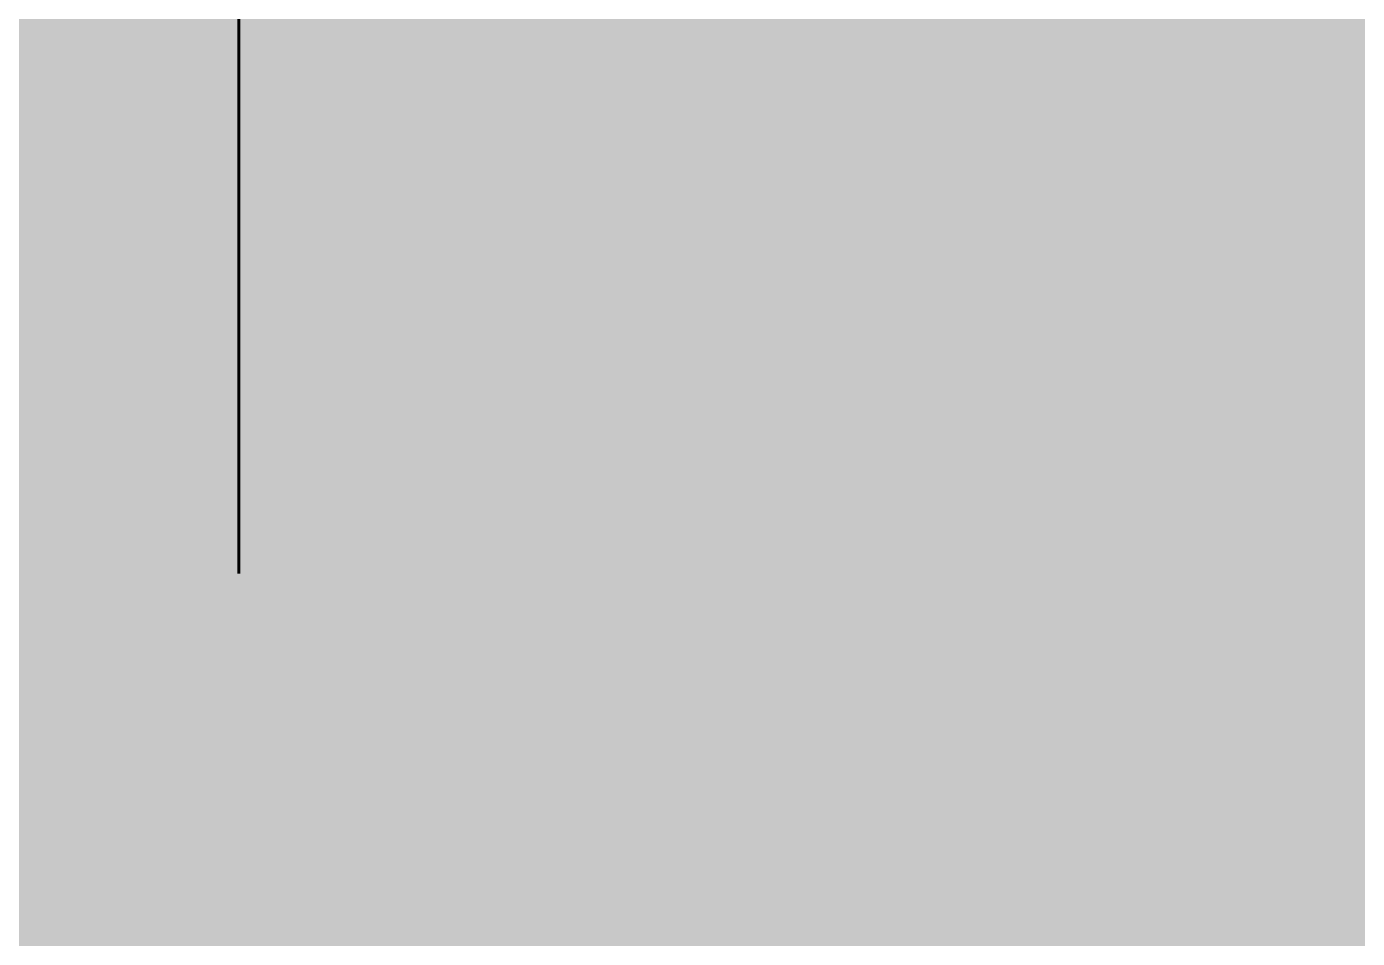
# Model space of a CAD drawing. Header units: inches. Extents: x -4169 to -1846, y 9706 to 12377.
# Drawn here: x -3832.1875 to -3832.0278, y 10391.0456 to 10391.155 of the extents above; entities that cross this region are included whole.
import ezdxf

# ---------------------------------------------------------------- set-up
doc = ezdxf.new("R2010")
doc.units = ezdxf.units.IN
doc.header["$MEASUREMENT"] = 0
doc.linetypes.add('Dash 1_16_', pattern=[0.125, 0.0625, -0.0625])
for name, color, linetype, lineweight in [('0-1', 7, 'Continuous', 5), ('0-2', 50, 'Continuous', 18), ('A-GENM-8', 253, 'Continuous', 9), ('C-PROP-LINE-2', 91, 'Dash 1_16_', 60)]:
    doc.layers.add(name, color=color, linetype=linetype, lineweight=lineweight)

# ---------------------------------------------------------------- blocks, each defined once
blk = doc.blocks.new('V-Series_EWC4_SPVU_RFA_2015 - 2ND AND 3RD FLOOR-2226480-ENLARGED RCP - 3RD FLOOR PLAN')
at = {"layer": 'A-GENM-8'}
blk.add_hatch(color=256, dxfattribs=at).paths.add_polyline_path([(-3488.36124, 12087.4019), (-3487.92374, 12087.4019), (-3487.92374, 12109.7144), (-3488.36124, 12109.7144), (-3488.36124, 12115.8394), (-3515.36124, 12115.8394), (-3515.36124, 12109.7144), (-3515.79874, 12109.7144), (-3515.79874, 12087.4019), (-3515.36124, 12087.4019), (-3515.36124, 12092.3248), (-3488.36124, 12092.3248), (-3488.36124, 12088.05567)], flags=0)
blk = doc.blocks.new('CTR - 1st Phase - Shell_rvt-1-ENLARGED RCP - 3RD FLOOR PLAN')
at = {"layer": '0-2', "rotation": 90.00000000000007}
blk.add_blockref('V-Series_EWC4_SPVU_RFA_2015 - 2ND AND 3RD FLOOR-2226480-ENLARGED RCP - 3RD FLOOR PLAN', (8257.86566, 13879.18813), dxfattribs=at)
blk = doc.blocks.new('Family - ___-1870574-ENLARGED RCP - 3RD FLOOR PLAN')
at = {"layer": 'C-PROP-LINE-2'}
blk.add_line((-3832.16202, 10010.0894), (-3832.16202, 12088.5894), dxfattribs=at)

msp = doc.modelspace()

# ---------------------------------------------------------------- block references
at = {"layer": '0-1'}
msp.add_blockref('CTR - 1st Phase - Shell_rvt-1-ENLARGED RCP - 3RD FLOOR PLAN', (0, 0), dxfattribs=at)
at = {"layer": 'C-PROP-LINE-2'}
msp.add_blockref('Family - ___-1870574-ENLARGED RCP - 3RD FLOOR PLAN', (0, 0), dxfattribs=at)

doc.saveas('drawing.dxf')
